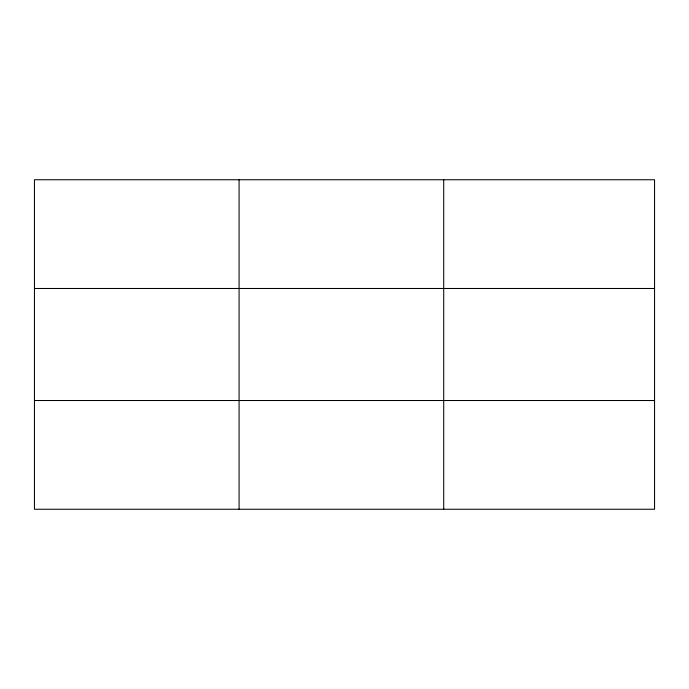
<?xml version="1.0" encoding="UTF-8"?>
<svg xmlns="http://www.w3.org/2000/svg" width="689" height="689" viewBox="0 0 689 689"><rect width="100%" height="100%" fill="white"/><g stroke="black" fill="none" stroke-linecap="round" stroke-linejoin="round"><path stroke-width="1.03" d="M239.083 179.751L239.083 509.249M443.716 179.751L443.716 509.249M654.55 400.516L654.55 509.249L34.45 509.249L34.45 179.751L654.55 179.751L654.55 400.516L34.45 400.516M34.45 288.484L654.55 288.484"/></g></svg>
